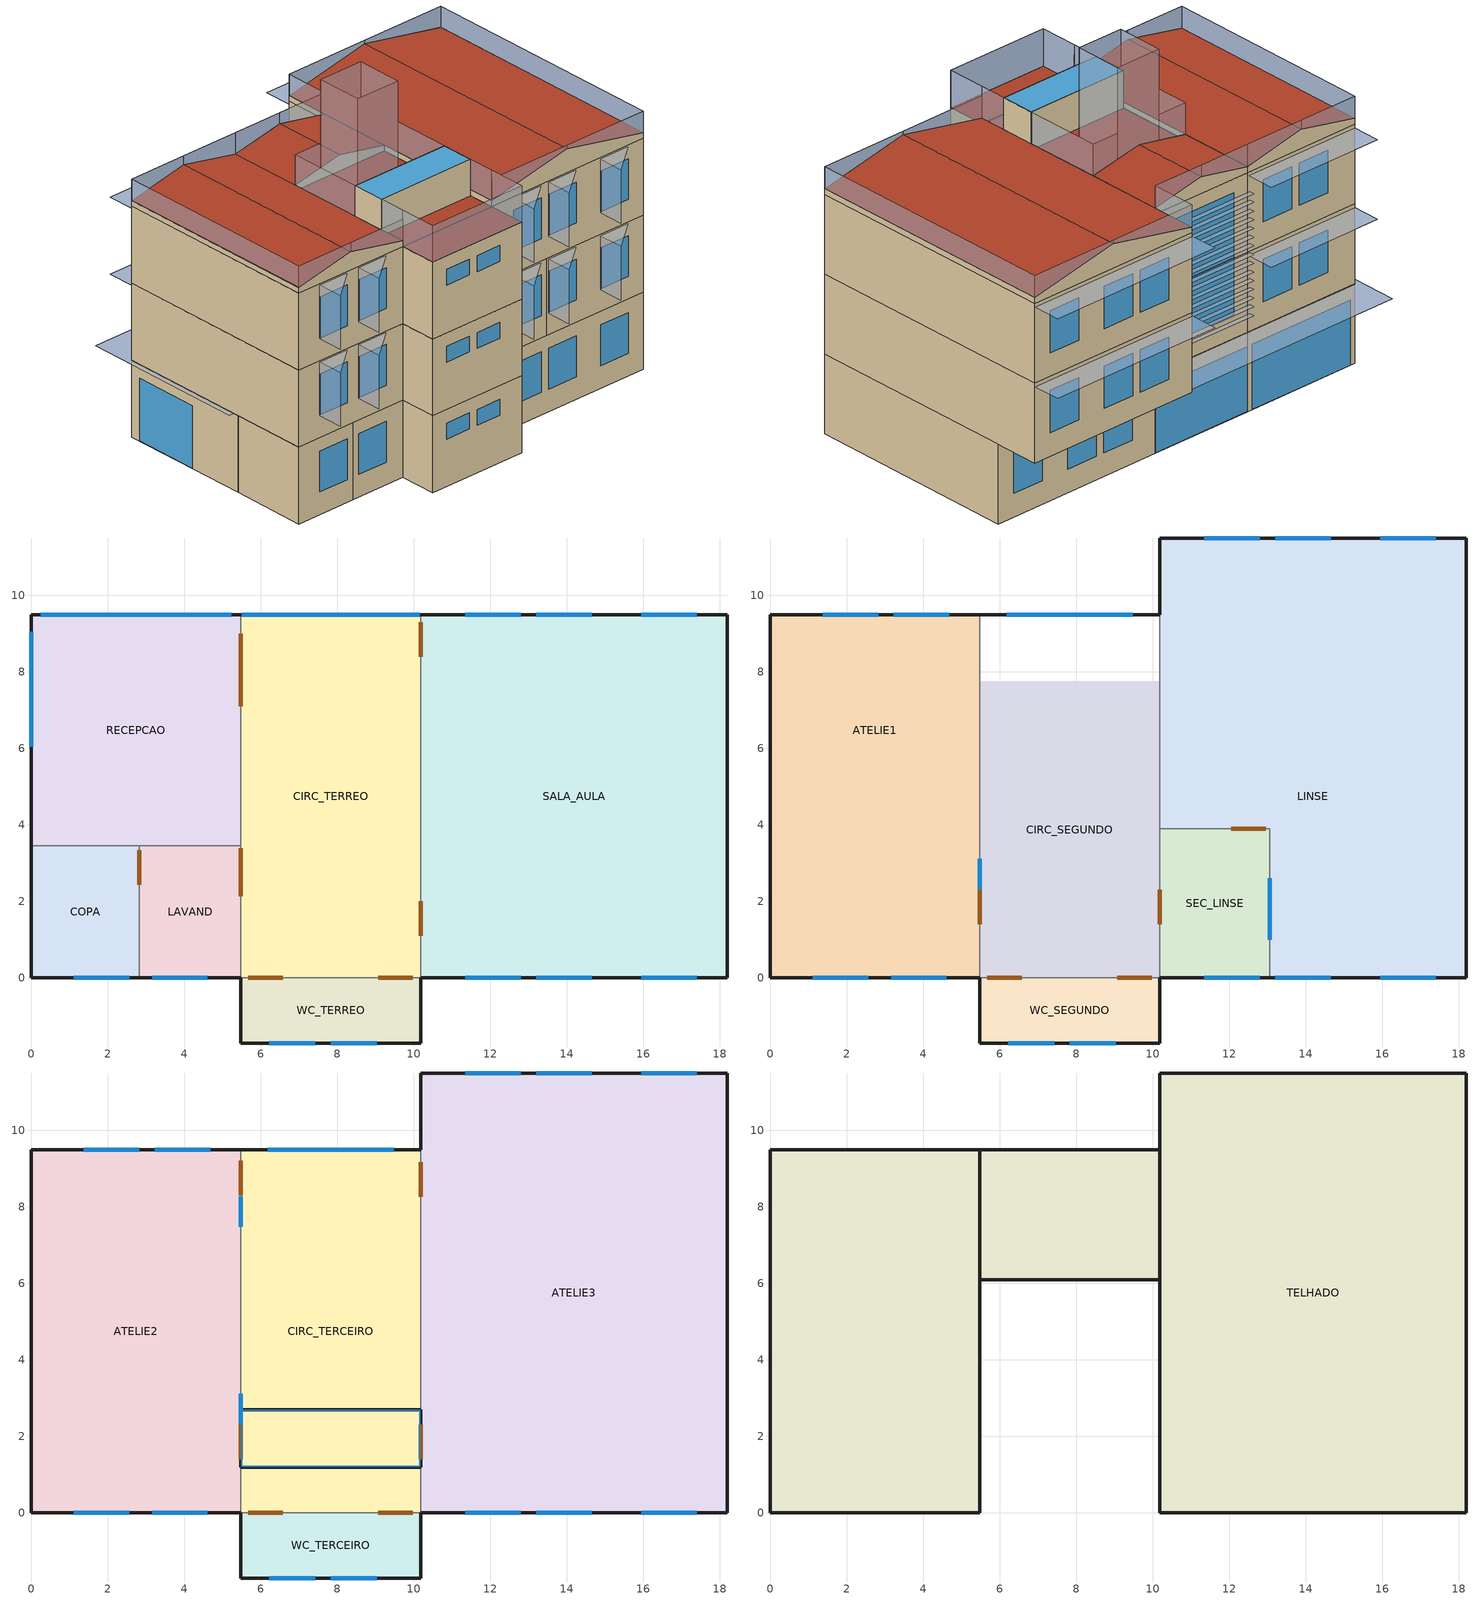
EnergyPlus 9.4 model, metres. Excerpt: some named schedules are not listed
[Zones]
COPA
 floor othersideconditionsmodel (Exterior Floor): 2.83,3.45 2.83,0 0,0 0,3.45 z0
 wall outside (Exterior Wall): 0,3.45 0,0 2.83,0 z0:3.4
 wall to LAVAND (Interior Wall): 2.83,0 2.83,3.45 z0:3.4
 wall to RECEPCAO (Interior Wall): 2.83,3.45 0,3.45 z0:3.4
 window (Exterior Window): 1.11,0 2.56,0 z1:2.8
 door inside (Interior Door): 2.83,2.44 2.83,3.34 z0:2.1
LAVAND
 floor othersideconditionsmodel (Exterior Floor): 5.48,3.45 5.48,0 2.83,0 2.83,3.45 z0
 wall outside (Exterior Wall): 2.83,0 5.48,0 z0:3.4
 wall to CIRC_TERREO (Interior Wall): 5.48,0 5.48,3.45 z0:3.4
 wall to RECEPCAO (Interior Wall): 5.48,3.45 2.83,3.45 z0:3.4
 window (Exterior Window): 3.16,0 4.61,0 z1:2.8
 door inside (Exterior Door): 5.48,2.14 5.48,3.39 z0:2.1
RECEPCAO
 floor othersideconditionsmodel (Exterior Floor): 5.48,9.5 5.48,3.45 0,3.45 0,9.5 z0
 wall outside (Exterior Wall): 5.48,9.5 0,9.5 0,3.45 z0:3.4
 wall to CIRC_TERREO (Interior Wall): 5.48,3.45 5.48,9.5 z0:3.4
 window (Exterior Window): 5.23,9.5 0.25,9.5 / 0,9.05 0,6.05 z0.02:2.78
 door inside (Interior Door): 5.48,7.1 5.48,9 z0:2.1
CIRC_TERREO
 floor othersideconditionsmodel (Exterior Floor): 10.18,9.5 10.18,0 5.48,0 5.48,9.5 z0
 wall outside (Exterior Wall): 10.18,9.5 5.48,9.5 z0:3.4
 wall to WC_TERREO (Interior Wall): 5.48,0 10.18,0 z0:3.4
 wall to SALA_AULA (Interior Wall): 10.18,0 10.18,9.5 z0:3.4
 window (Exterior Window): 10.16,9.5 5.5,9.5 z0.02:2.78
 door inside (Interior Door): 10.18,8.4 10.18,9.3 / 10.18,1.1 10.18,2 / 5.68,0 6.58,0 / 9.08,0 9.98,0 z0:2.1
SALA_AULA
 floor othersideconditionsmodel (Exterior Floor): 18.2,9.5 18.2,0 10.18,0 10.18,9.5 z0
 wall outside (Exterior Wall): 10.18,0 18.2,0 18.2,9.5 10.18,9.5 z0:3.4
 window (Exterior Window): 15.95,0 17.4,0 / 11.35,0 12.8,0 / 13.2,0 14.65,0 / 12.8,9.5 11.35,9.5 / 17.4,9.5 15.95,9.5 / 14.65,9.5 13.2,9.5 z1:2.8
WC_TERREO
 floor othersideconditionsmodel (Exterior Floor): 10.18,0 10.18,-1.7 5.48,-1.7 5.48,0 z0
 wall outside (Exterior Wall): 5.48,0 5.48,-1.7 10.18,-1.7 10.18,0 z0:3.4
 window (Exterior Window): 6.23,-1.7 7.43,-1.7 / 7.83,-1.7 9.03,-1.7 z2.1:2.8
ATELIE1
 floor to LAVAND (PISO_VINILICO): 5.48,3.45 5.48,0 2.83,0 2.83,3.45 z3.4
 floor to RECEPCAO (PISO_VINILICO): 5.48,9.5 5.48,3.45 0,3.45 0,9.5 z3.4
 floor to COPA (PISO_VINILICO): 2.83,3.45 2.83,0 0,0 0,3.45 z3.4
 wall outside (Exterior Wall): 5.48,9.5 0,9.5 0,0 5.48,0 z3.4:6.8
 wall to CIRC_SEGUNDO (Interior Wall): 5.48,0 5.48,9.5 z3.4:6.8
 window (Exterior Window): 1.11,0 2.56,0 / 3.16,0 4.61,0 / 2.83,9.5 1.38,9.5 / 4.68,9.5 3.23,9.5 z4.4:6.2
 window inside (Interior Window): 5.48,2.32 5.48,3.12 z3.44:5.5
 door inside (Interior Door): 5.48,1.4 5.48,2.3 z3.4:5.5
CIRC_SEGUNDO
 floor to CIRC_TERREO (Interior Floor): 10.18,7.75 10.18,0 5.48,0 5.48,7.75 z3.4
 wall outside (Exterior Wall): 10.18,9.5 5.48,9.5 z3.4:6.8
 wall to SEC_LINSE (Interior Wall): 10.18,0 10.18,3.9 z3.4:6.8
 wall to WC_SEGUNDO (Interior Wall): 5.48,0 10.18,0 z3.4:6.8
 wall to LINSE (Interior Wall): 10.18,3.9 10.18,9.5 z3.4:6.8
 window (Exterior Window): 9.48,9.5 6.18,9.5 z4.4:6.8
 door inside (Interior Door): 10.18,1.4 10.18,2.3 / 5.68,0 6.58,0 / 9.08,0 9.98,0 z3.4:5.5
WC_SEGUNDO
 floor to WC_TERREO (Interior Floor): 10.18,0 10.18,-1.7 5.48,-1.7 5.48,0 z3.4
 wall outside (Exterior Wall): 5.48,0 5.48,-1.7 10.18,-1.7 10.18,0 z3.4:6.8
 window (Exterior Window): 7.83,-1.7 9.03,-1.7 / 6.23,-1.7 7.43,-1.7 z5.5:6.2
SEC_LINSE
 floor to SALA_AULA (PISO_VINILICO): 13.06,3.9 13.06,0 10.18,0 10.18,3.9 z3.4
 wall outside (Exterior Wall): 10.18,0 13.06,0 z3.4:6.8
 wall to LINSE (PAREDE_GESSO): 13.06,0 13.06,3.9 10.18,3.9 z3.4:6.8
 window (Exterior Window): 11.35,0 12.8,0 z4.4:6.2
 window inside (Interior Window): 13.06,1 13.06,2.6 z4.4:5.5
 door inside (Interior Door): 12.95,3.9 12.05,3.9 z3.4:5.5
LINSE
 floor outside (Exterior Floor): 18.2,11.5 18.2,9.5 10.18,9.5 10.18,11.5 z3.4
 floor to SALA_AULA (PISO_VINILICO): 18.2,9.5 18.2,0 13.06,0 13.06,3.9 10.18,3.9 10.18,9.5 z3.4
 wall outside (Exterior Wall): 13.06,0 18.2,0 18.2,11.5 10.18,11.5 10.18,9.5 z3.4:6.8
 window (Exterior Window): 15.95,0 17.4,0 / 13.2,0 14.65,0 / 12.8,11.5 11.35,11.5 / 17.4,11.5 15.95,11.5 / 14.65,11.5 13.2,11.5 z4.4:6.2
ATELIE2
 floor to ATELIE1 (PISO_VINILICO): 5.48,9.5 5.48,0 0,0 0,9.5 z6.8
 wall outside (Exterior Wall): 5.48,9.5 0,9.5 0,0 5.48,0 z6.8:10.2
 wall to CIRC_TERCEIRO (Interior Wall): 5.48,0 5.48,9.5 z6.8:10.2
 window (Exterior Window): 3.16,0 4.61,0 / 1.11,0 2.56,0 / 4.68,9.5 3.23,9.5 / 2.83,9.5 1.38,9.5 z7.8:9.6
 window inside (Interior Window): 5.48,2.32 5.48,3.12 / 5.48,7.48 5.48,8.28 z6.82:8.9
 door inside (Interior Door): 5.48,1.4 5.48,2.3 / 5.48,8.3 5.48,9.2 z6.8:8.9
ATELIE3
 floor to LINSE (PISO_VINILICO): 18.2,11.5 18.2,0 13.06,0 13.06,3.9 10.18,3.9 10.18,11.5 z6.8
 floor to SEC_LINSE (PISO_VINILICO): 13.06,3.9 13.06,0 10.18,0 10.18,3.9 z6.8
 wall outside (Exterior Wall): 10.18,0 18.2,0 18.2,11.5 10.18,11.5 10.18,9.5 z6.8:10.2
 wall to CIRC_TERCEIRO (Interior Wall): 10.18,9.5 10.18,0 z6.8:10.2
 window (Exterior Window): 15.95,0 17.4,0 / 11.35,0 12.8,0 / 13.2,0 14.65,0 / 12.8,11.5 11.35,11.5 / 17.4,11.5 15.95,11.5 / 14.65,11.5 13.2,11.5 z7.8:9.6
 door inside (Interior Door): 10.18,2.3 10.18,1.4 / 10.18,9.17 10.18,8.27 z6.8:8.9
CIRC_TERCEIRO
 floor to CIRC_SEGUNDO (Interior Floor): 10.18,9.5 10.18,0 5.48,0 5.48,9.5 z6.8
 wall outside (Exterior Wall): 10.18,9.5 5.48,9.5 z6.8:10.2; 10.18,1.2 10.18,2.7 / 5.48,2.7 5.48,1.2 z10.45:11.8; 10.18,2.7 5.48,2.7 / 5.48,1.2 10.18,1.2 z10.2:11.8; 5.48,2.7 5.48,1.2 / 10.18,1.2 10.18,2.7 z10.2:10.45
 wall to WC_TERCEIRO (Interior Wall): 5.48,0 10.18,0 z6.8:10.2
 window (Exterior Window): 9.48,9.5 6.18,9.5 z6.82:9.6
 door inside (Interior Door): 5.68,0 6.58,0 / 9.08,0 9.98,0 z6.8:8.9
 roof outside (LAJE_COBERTURA): 5.48,1.2 5.48,0 10.18,0 10.18,1.2 z10.2; 5.48,6.1 5.48,2.7 10.18,2.7 10.18,6.1 z10.2
 roof outside (Exterior Roof): 5.48,2.7 5.48,1.2 10.18,1.2 10.18,2.7 z11.8
 skylight (Exterior Window): 5.5,2.68 5.5,1.22 10.16,1.22 10.16,2.68 z11.8
WC_TERCEIRO
 floor to WC_SEGUNDO (Interior Floor): 10.18,0 10.18,-1.7 5.48,-1.7 5.48,0 z6.8
 wall outside (Exterior Wall): 5.48,0 5.48,-1.7 10.18,-1.7 10.18,0 z6.8:10.2
 window (Exterior Window): 6.23,-1.7 7.43,-1.7 / 7.83,-1.7 9.03,-1.7 z8.9:9.6
 roof outside (LAJE_COBERTURA): 5.48,0 5.48,-1.7 10.18,-1.7 10.18,0 z10.2
TELHADO
 floor to ATELIE2 (BASE_COBERTURA): 5.48,9.5 5.48,0 0,0 0,9.5 z10.2
 floor to CIRC_TERCEIRO (BASE_COBERTURA): 10.18,9.5 10.18,6.1 5.48,6.1 5.48,9.5 z10.2
 floor to ATELIE3 (BASE_COBERTURA): 18.2,11.5 18.2,0 10.18,0 10.18,11.5 z10.2
 wall outside (Exterior Wall): 0,9.5 0,0 / 5.48,0 5.48,6.1 5.48,9.5 / 10.18,6.1 10.18,9.5 / 10.18,6.1 10.18,0 / 10.18,11.5 10.18,9.5 / 18.2,0 18.2,11.5 z10.2:10.45; 5.48,9.5,10.45 5.48,9.5,10.2 0,9.5,10.2 0,9.5,10.45 2.74,9.5,11.01; 0,0,10.45 0,0,10.2 5.48,0,10.2 5.48,0,10.45 2.74,0,11.01; 10.18,9.5,10.45 10.18,9.5,10.2 5.48,9.5,10.2 5.48,9.5,10.45 7.83,9.5,10.9; 5.48,6.1,10.45 5.48,6.1,10.2 10.18,6.1,10.2 10.18,6.1,10.45 7.83,6.1,10.9; 18.2,11.5,10.45 18.2,11.5,10.2 10.18,11.5,10.2 10.18,11.5,10.45 14.19,11.5,11.25; 10.18,0,10.45 10.18,0,10.2 18.2,0,10.2 18.2,0,10.45 14.19,0,11.25
 roof outside (Exterior Roof): 2.74,9.5,11.01 0,9.5,10.45 0,0,10.45 2.74,0,11.01; 2.74,0,11.01 5.48,0,10.45 5.48,9.5,10.45 2.74,9.5,11.01; 7.83,9.5,10.9 5.48,9.5,10.45 5.48,6.1,10.45 7.83,6.1,10.9; 7.83,6.1,10.9 10.18,6.1,10.45 10.18,9.5,10.45 7.83,9.5,10.9; 14.19,11.5,11.25 10.18,11.5,10.45 10.18,0,10.45 14.19,0,11.25; 14.19,0,11.25 18.2,0,10.45 18.2,11.5,10.45 14.19,11.5,11.25
shading: 0,9.5 0,0 / 10.18,11.5 10.18,9.5 / 18.2,0 18.2,11.5 z10.45:11.4; 5.48,0 5.48,-1.7 / 5.48,-1.7 10.18,-1.7 / 10.18,-1.7 10.18,0 z10.2:11.8; 8.93,4 8.93,6.1 / 8.93,6.1 6.83,6.1 / 6.83,6.1 6.83,4 / 6.83,4 8.93,4 z10.2:14.6; 5.48,6.1 5.48,2.7 / 10.18,2.7 10.18,6.1 / 10.18,0 10.18,1.2 / 5.48,1.2 5.48,0 z10.45:11.8; 3.11,0 3.11,-1.2 / 1.06,0 1.06,-1.2 / 15.9,0 15.9,-1.2 / 13.15,0 13.15,-1.2 / 11.3,0 11.3,-1.2 z4.4:6.77; 1.06,0 1.06,-1.2 / 3.11,0 3.11,-1.2 / 13.15,0 13.15,-1.2 / 11.3,0 11.3,-1.2 / 15.9,0 15.9,-1.2 z7.8:10.17; 10.18,9.5,11.4 10.18,9.5,10.45 7.83,9.5,10.9 7.83,9.5,11.4; 18.2,11.5,11.4 18.2,11.5,10.45 14.19,11.5,11.25 14.19,11.5,11.4; 10.18,0,11.4 10.18,0,10.45 14.19,0,11.25 14.19,0,11.4; 6.83,6.1,11.8 6.83,6.1,10.71 5.48,6.1,10.45 5.48,6.1,11.8; 10.18,6.1,11.8 10.18,6.1,10.45 8.93,6.1,10.69 8.93,6.1,11.8; 0,0,11.4 0,0,10.45 2.74,0,11.01 2.74,0,11.4; 10.18,12.76 10.18,11.5 18.2,11.5 18.2,12.76 z6.67; 10.18,12.76 10.18,11.5 18.2,11.5 18.2,12.76 z10.07; 0.05,10.76 0.05,9.5 5.45,9.5 5.45,10.76 z6.67; 0.05,10.76 0.05,9.5 5.45,9.5 5.45,10.76 z10.07; 3.11,0 3.11,-1.2 4.61,0 z6.77; 1.06,0 1.06,-1.2 2.56,0 z6.77; 1.06,0 1.06,-1.2 2.56,0 z10.17; 3.11,0 3.11,-1.2 4.61,0 z10.17; 13.15,0 13.15,-1.2 14.65,0 z10.17; 11.3,0 11.3,-1.2 12.8,0 z10.17; 15.9,0 15.9,-1.2 17.4,0 z10.17; 15.9,0 15.9,-1.2 17.4,0 z6.77; 13.15,0 13.15,-1.2 14.65,0 z6.77; 11.3,0 11.3,-1.2 12.8,0 z6.77; 5.68,10.05 5.68,9.85 9.98,9.85 9.98,10.05 z4.4; 5.68,10.05 5.68,9.85 9.98,9.85 9.98,10.05 z7.74; 5.68,10.05 5.68,9.85 9.98,9.85 9.98,10.05 z4.77; 5.68,10.05 5.68,9.85 9.98,9.85 9.98,10.05 z6.63; 5.68,10.05 5.68,9.85 9.98,9.85 9.98,10.05 z7.37; 5.68,10.05 5.68,9.85 9.98,9.85 9.98,10.05 z7; 5.68,10.05 5.68,9.85 9.98,9.85 9.98,10.05 z6.26; 5.68,10.05 5.68,9.85 9.98,9.85 9.98,10.05 z5.51; 5.68,10.05 5.68,9.85 9.98,9.85 9.98,10.05 z8.11; 5.68,10.05 5.68,9.85 9.98,9.85 9.98,10.05 z5.14; 5.68,10.05 5.68,9.85 9.98,9.85 9.98,10.05 z5.89; 5.68,10.05 5.68,9.85 9.98,9.85 9.98,10.05 z9.6; 5.68,10.05 5.68,9.85 9.98,9.85 9.98,10.05 z8.86; 5.68,10.05 5.68,9.85 9.98,9.85 9.98,10.05 z9.23; 5.68,10.05 5.68,9.85 9.98,9.85 9.98,10.05 z8.49; 5.48,9.5,11.4 5.48,9.5,10.45 2.74,9.5,11.01 2.74,9.5,11.4; 14.19,11.5,11.4 14.19,11.5,11.25 10.18,11.5,10.45 10.18,11.5,11.4; 14.19,0,11.4 14.19,0,11.25 18.2,0,10.45 18.2,0,11.4; 2.74,0,11.4 2.74,0,11.01 5.48,0,10.45 5.48,0,11.4; 2.74,9.5,11.4 2.74,9.5,11.01 0,9.5,10.45 0,9.5,11.4; 7.83,9.5,11.4 7.83,9.5,10.9 5.48,9.5,10.45 5.48,9.5,11.4; -0.23,11.3 -0.23,3.7 0,3.7 0,9.5 10.18,9.5 10.18,11.3 z3.4
[Building]
Untitled: North Axis {deg}=0; Terrain=City; Loads Convergence Tolerance Value {W}=0.04; Temperature Convergence Tolerance Value {deltaC}=0.4; Solar Distribution=FullInteriorAndExterior; Maximum Number of Warmup Days=25
[Site:Location]
RS_Pelotas: Latitude {deg}=-31.52; Longitude {deg}=-52.21; Time Zone {hr}=-3; Elevation {m}=17
[SizingPeriod:DesignDay] Day of Month=21; Day Type=Wednesday; Daily Dry-Bulb Temperature Range {deltaC}=10.2; Dry-Bulb Temperature Range Modifier Type=DefaultMultipliers; Humidity Condition Type=WetBulb; Barometric Pressure {Pa}=84930; Rain Indicator=No; Snow Indicator=No; Daylight Saving Time Indicator=No; Solar Model Indicator=ASHRAEClearSky; Begin Environment Reset Mode=FullResetAtBeginEnvironment
Name | Month | Maximum Dry-Bulb Temperature {C} | Wetbulb or DewPoint at Maximum Dry-Bulb {C} | Wind Speed {m/s} | Wind Direction {deg} | Sky Clearness
Camaqua_Inverno | 7 | 3.1 | 3.1 | 0.5 | 90 | 0
Camaqua_Verao | 1 | 28.6 | 21 | 3.9 | 0 | 1
[Site:GroundTemperature:Undisturbed:FiniteDifference]
FiniteDiff: 1, 1250, 1200, 30, 50, 0.4
[Site:GroundDomain:Slab]
GROUNDOMAIN: 10, 1, 5, 1.5, 2800, 850, 30, 50, Site:GroundTemperature:Undisturbed:FiniteDifference, FiniteDiff, 0.4, GroundCoupledOSCM, OnGrade, No, Full, No, Hourly, 1.6, 6
[Material] Thermal Absorptance=0.9; Visible Absorptance=0.7
Name | Roughness | Thickness {m} | Conductivity {W/m-K} | Density {kg/m3} | Specific Heat {J/kg-K} | Solar Absorptance
LAJE_CONCRETO | MediumRough | 0.1 | 1.75 | 2400 | 1000 | 0.7
MADEIRA | MediumRough | 0.03 | 0.15 | 500 | 2300 | 0.7
PISO_PORCELANATO | MediumRough | 0.015 | 1.05 | 2000 | 920 | 0.7
TELHA_ALUMINIO | MediumRough | 0.001 | 230 | 2700 | 880 | 0.7
LA_DE_ROCHA_50mm | MediumSmooth | 0.05 | 0.045 | 50 | 750 | 0.7
REBOCO | MediumSmooth | 0.025 | 1.15 | 2000 | 1000 | 0.5
GESSO_ACARTONADO | MediumRough | 0.0125 | 0.35 | 1000 | 840 | 0.3
CONTRAPISO | MediumRough | 0.035 | 1.75 | 2400 | 1000 | 0.7
PISO_VIN | MediumRough | 0.01 | 0.4 | 900 | 100 | 0.7
Tijolo_equivalente 14 | MediumRough | 0.0184 | 0.9 | 1807 | 920 | 0.7
Tijolo_equivalente 25 | MediumRough | 0.2068 | 0.9 | 348 | 920 | 0.7
LA_DE_ROCHA_75mm | MediumRough | 0.075 | 0.045 | 200 | 750 | 0.7
LA_DE_ROCHA_30mm | MediumSmooth | 0.03 | 0.045 | 200 | 750 | 0.7
[WindowMaterial:Glazing]
vidro6mm: Optical Data Type=SpectralAverage; Thickness {m}=0.006; Solar Transmittance at Normal Incidence=0.27; Front Side Solar Reflectance at Normal Incidence=0.2; Back Side Solar Reflectance at Normal Incidence=0.305; Visible Transmittance at Normal Incidence=0.401; Front Side Visible Reflectance at Normal Incidence=0.229; Back Side Visible Reflectance at Normal Incidence=0.111; Infrared Transmittance at Normal Incidence=0; Front Side Infrared Hemispherical Emissivity=0.84; Back Side Infrared Hemispherical Emissivity=0.84; Conductivity {W/m-K}=1
[WindowMaterial:Gas]
Air 4mm: Gas Type=Air; Thickness {m}=0.004
[Construction]
Exterior Floor; LAJE_COBERTURA: LAJE_CONCRETO, CONTRAPISO, PISO_PORCELANATO
Interior Floor: PISO_PORCELANATO, CONTRAPISO, LAJE_CONCRETO
Exterior Wall: REBOCO, Tijolo_equivalente 25, LA_DE_ROCHA_30mm, Tijolo_equivalente 25, REBOCO
Interior Wall: REBOCO, Tijolo_equivalente 14, REBOCO
Exterior Roof: TELHA_ALUMINIO
Exterior Window: vidro6mm, Air 4mm, vidro6mm
Interior Window: vidro6mm
Exterior Door; Interior Door: MADEIRA
PAREDE_GESSO: GESSO_ACARTONADO, LA_DE_ROCHA_75mm, GESSO_ACARTONADO
PISO_VINILICO: PISO_VIN, CONTRAPISO, LAJE_CONCRETO
BASE_COBERTURA: LAJE_CONCRETO, LA_DE_ROCHA_50mm
[Zone] Multiplier=1
Name | Floor Area {m2}
COPA | 9.76
LAVAND | 5.57
RECEPCAO | 33.15
CIRC_TERREO; CIRC_SEGUNDO; CIRC_TERCEIRO | 44.65
SALA_AULA | 76.19
WC_TERREO | 7.99
ATELIE1; ATELIE2 | 52.06
WC_SEGUNDO; SEC_LINSE; LINSE; WC_TERCEIRO | 0
ATELIE3 | 92.23
TELHADO | 160.27
[SurfaceProperty:OtherSideConditionsModel]
GroundCoupledOSCM: Type of Modeling=GroundCoupledSurface
[People] Number of People Schedule=OCUPACAO Schedule; Number of People Calculation Method=People; Fraction Radiant=0.5; Sensible Heat Fraction=autocalculate; Activity Level Schedule=Office Activity Schedule; Carbon Dioxide Generation Rate {m3/s-W}=3.82e-08; Enable ASHRAE 55 Comfort Warnings=No; Mean Radiant Temperature Calculation Type=ZoneAveraged; Work Efficiency Schedule=Office Work Eff. Schedule; Clothing Insulation Calculation Method=ClothingInsulationSchedule; Clothing Insulation Schedule=Clo Schedule; Thermal Comfort Model 1 Type=Fanger; Thermal Comfort Model 2 Type=AdaptiveASH55
Name | Zone or ZoneList | Number of People | Air Velocity Schedule
People_sala_aula | SALA_AULA | 29 | VEL_SALA_AULA
People_recepcao | RECEPCAO | 13 | VELOCIDADE
People_atelie1 | ATELIE1 | 23 | VELOCIDADE
People_sec_linse | SEC_LINSE | 1 | VELOCIDADE
People_linse | LINSE | 12 | VELOCIDADE
People_atelie2 | ATELIE2 | 21 | VELOCIDADE
People_atelie3 | ATELIE3 | 29 | VELOCIDADE
[Lights] Schedule=OCUPACAO Schedule; Design Level Calculation Method=Watts/Area; Return Air Fraction=0; Fraction Radiant=0.72; Fraction Visible=0.18; Fraction Replaceable=1; Return Air Fraction Calculated from Plenum Temperature=No
Name | Zone or ZoneList | Watts per Zone Floor Area {W/m2}
iluminacao_recepcao | RECEPCAO | 6.44
iluminacao_circulacao_terreo | CIRC_TERREO | 6.63
iluminacao_sala_aula | SALA_AULA | 8.31
iluminacao_atelie1 | ATELIE1 | 9.23
iluminacao_circ_segundo | CIRC_SEGUNDO | 5.22
iluminacao_sec_linse | SEC_LINSE | 8.06
iluminacao_linse | LINSE | 7.76
iluminacao_atelie_2 | ATELIE2 | 9.23
iluminacao_circ_terceiro | CIRC_TERCEIRO | 6.88
iluminacao_atelie3 | ATELIE3 | 8.5
[ElectricEquipment]
VENTILADOR_SALA_AULA: Zone or ZoneList=SALA_AULA; Schedule=VEL_SALA_AULA; Design Level Calculation Method=EquipmentLevel; Design Level {W}=50
[ZoneInfiltration:DesignFlowRate] Schedule=OCUPACAO Schedule; Design Flow Rate Calculation Method=Flow/Zone; Constant Term Coefficient=1
Name | Zone or ZoneList | Design Flow Rate {m3/s}
INF_RECEPCAO | RECEPCAO | 0.0624
INF_SALA_AULA | SALA_AULA | 0.0208
INF_ATELIE1 | ATELIE1 | 0.0435
INF_SEC_LINSE | SEC_LINSE | 0.0066
INF_LINSE | LINSE | 0.0358
INF_ATELIE2 | ATELIE2 | 0.0435
INF_ATELIE3 | ATELIE3 | 0.0435
[HVACTemplate:Thermostat]
Constant Setpoint Thermostat: Constant Heating Setpoint {C}=22; Constant Cooling Setpoint {C}=24
[HVACTemplate:Zone:PTHP] Template Thermostat=Constant Setpoint Thermostat; Outdoor Air Method=Flow/Zone; System Availability Schedule=OCUPACAO Schedule; Supply Fan Placement=DrawThrough; Supply Fan Total Efficiency=0.7; Supply Fan Delta Pressure {Pa}=75; Supply Fan Motor Efficiency=0.9; Cooling Coil Type=SingleSpeedDX; Cooling Coil Availability Schedule=OCUPACAO Schedule; Cooling Coil Gross Rated Total Capacity {W}=autosize; Cooling Coil Gross Rated Sensible Heat Ratio=autosize; Cooling Coil Gross Rated COP {W/W}=3.24; Heat Pump Heating Coil Type=SingleSpeedDXHeatPump; Heat Pump Heating Coil Availability Schedule=OCUPACAO Schedule; Heat Pump Heating Coil Gross Rated Capacity {W}=autosize; Heat Pump Heating Coil Gross Rated COP {W/W}=3.24; Heat Pump Heating Minimum Outdoor Dry-Bulb Temperature {C}=-8; Heat Pump Defrost Maximum Outdoor Dry-Bulb Temperature {C}=5; Heat Pump Defrost Strategy=ReverseCycle; Heat Pump Defrost Control=Timed; Heat Pump Defrost Time Period Fraction=0.058333; Supplemental Heating Coil Type=Electric; Supplemental Heating Coil Availability Schedule=OCUPACAO Schedule; Supplemental Heating Coil Capacity {W}=autosize; Supplemental Heating Coil Maximum Outdoor Dry-Bulb Temperature {C}=21; Supplemental Gas Heating Coil Efficiency=0.8; Zone Cooling Design Supply Air Temperature Input Method=SupplyAirTemperature; Zone Cooling Design Supply Air Temperature {C}=14; Zone Cooling Design Supply Air Temperature Difference {deltaC}=11.11; Zone Heating Design Supply Air Temperature Input Method=SupplyAirTemperature; Zone Heating Design Supply Air Temperature {C}=50; Zone Heating Design Supply Air Temperature Difference {deltaC}=30; Baseboard Heating Type=None; Baseboard Heating Capacity {W}=autosize; Capacity Control Method=None
Name | Cooling Supply Air Flow Rate {m3/s} | Heating Supply Air Flow Rate {m3/s} | Outdoor Air Flow Rate per Zone {m3/s}
RECEPCAO | 0.596 | 0.596 | 0.1031
SALA_AULA | 0.586 | 0.586 | 0.0408
ATELIE1; ATELIE2 | 0.596 | 0.596 | 0.1281
LINSE | 0.786 | 0.786 | 0.0988
SEC_LINSE | 0.182 | 0.182 | 0.0081
ATELIE3 | 0.864 | 0.864 | 0.1281
[Schedule:Compact]
OCUPACAO Schedule: Through: 12/31, For: Weekdays, Until: 08:00, 0, Until: 12:00, 1, Until: 13:30, 0, Until: 19:00, 1, Until: 24:00, 0, For: Weekend, Until: 24:00, 0, For: Holidays AllOtherDays, Until: 24:00, 0
Office Activity Schedule: Through: 12/31, For: AllDays, Until: 24:00, 120
Office Work Eff. Schedule: Through: 12/31, For: AllDays, Until: 24:00, 0
Clo Schedule: Through: 04/30, For: AllDays, Until: 24:00, .5, Through: 09/30, For: AllDays, Until: 24:00, 1, Through: 12/31, For: AllDays, Until: 24:00, 5
[Schedule:Constant] Hourly Value=0
VELOCIDADE; VEL_SALA_AULA
[AirflowNetwork:SimulationControl]
controle: AirflowNetwork Control=NoMultizoneOrDistribution; Wind Pressure Coefficient Type=SurfaceAverageCalculation; Height Selection for Local Wind Pressure Calculation=OpeningHeight; Building Type=LowRise; Maximum Number of Iterations=500; Initialization Type=ZeroNodePressures; Relative Airflow Convergence Tolerance=0.0001; Absolute Airflow Convergence Tolerance {kg/s}=0.000001; Convergence Acceleration Limit=-.5; Ratio of Building Width Along Short Axis to Width Along Long Axis=1; Height Dependence of External Node Temperature=No; Solver=SkylineLU
[AirflowNetwork:MultiZone:Zone] Ventilation Control Mode=Temperature; Ventilation Control Zone Temperature Setpoint Schedule=VN_25; Minimum Venting Open Factor=1; Indoor and Outdoor Temperature Difference Lower Limit For Maximum Venting Open Factor {deltaC}=0; Indoor and Outdoor Temperature Difference Upper Limit for Minimum Venting Open Factor {deltaC}=5; Indoor and Outdoor Enthalpy Difference Upper Limit for Minimum Venting Open Factor {deltaJ/kg}=300000; Venting Availability Schedule=Sempre Ligado; Single Sided Wind Pressure Coefficient Algorithm=Standard; Facade Width {m}=10
RECEPCAO; SALA_AULA; ATELIE1; SEC_LINSE; LINSE; ATELIE2; ATELIE3
[AirflowNetwork:MultiZone:Surface] Leakage Component=infiltracao; Window/Door Opening Factor, or Crack Factor=1; Ventilation Control Mode=Temperature; Ventilation Control Zone Temperature Setpoint Schedule=VN_25; Minimum Venting Open Factor=1; Indoor and Outdoor Temperature Difference Upper Limit for Minimum Venting Open Factor {deltaC}=100; Indoor and Outdoor Enthalpy Difference Upper Limit for Minimum Venting Open Factor {deltaJ/kg}=300000; Equivalent Rectangle Method=PolygonHeight; Equivalent Rectangle Aspect Ratio=1
E2840D; B61F25; 75C1D6; 35A49D; A3CF89; 376867; 376867; 293B6D; AEFE49; ACF3B0; E66515; 1414E6; 8A3482; 90BBCD; EF66B0; 1332F6; A59CF8; D26B85; FE46D6; 8BADDE; E720DF; F613F5; B35E8B; 3F9546; B2CAC4; ED2A4B; DB2D76; 5008A5; 462AAC; F27244; 90BF93; 4F323B; 7C6DB3; 6E4961
[AirflowNetwork:MultiZone:Component:SimpleOpening] Minimum Density Difference for Two-Way Flow {kg/m3}=0.0001; Discharge Coefficient=0.6
Name | Air Mass Flow Coefficient When Opening is Closed {kg/s-m} | Air Mass Flow Exponent When Opening is Closed
INFILTR_PORTA | 1.58 | 0.59
INFILTR_JANELA | 0.00004
infiltracao | 0.001 | 0.65
